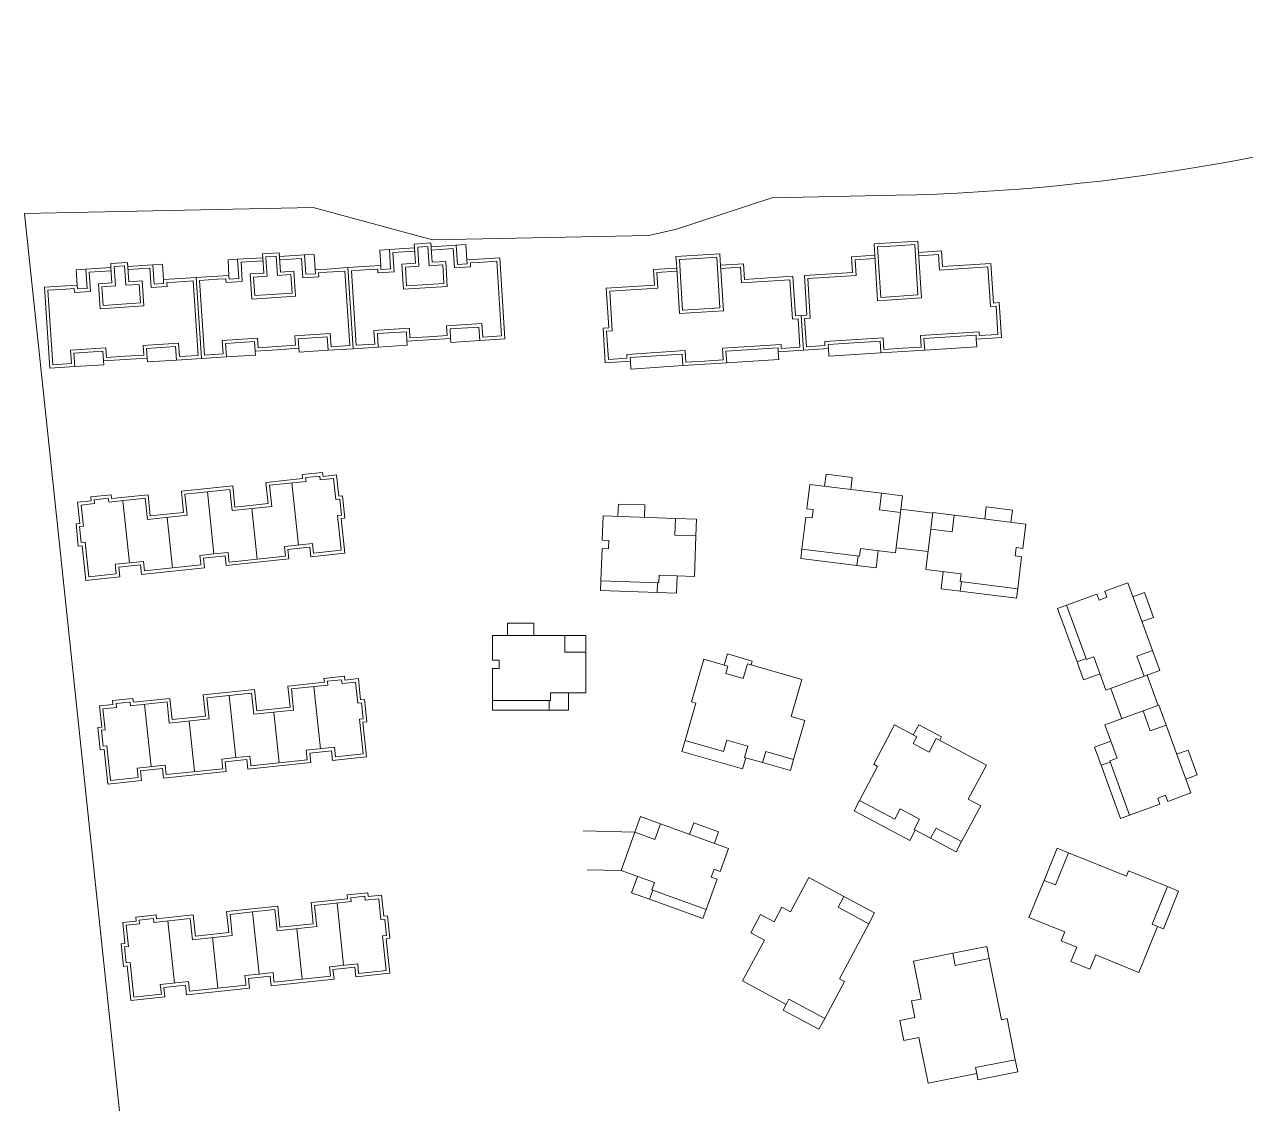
# Model space of a CAD drawing. Extents: x 217039 to 280039, y -2536 to 41961.
# Drawn here: x 227413 to 229688, y 2267 to 4277 of the extents above; entities that cross this region are included whole.
import ezdxf

# ---------------------------------------------------------------- set-up
doc = ezdxf.new("R2010")
doc.units = 0
doc.header["$LTSCALE"] = 1000
doc.header["$MEASUREMENT"] = 0
doc.layers.add('140', color=2, linetype='Continuous', lineweight=5)

msp = doc.modelspace()

# ---------------------------------------------------------------- linework, layer by layer
at = {"layer": '140', "color": 7}
for p, q in [((229036.6, 3959), (228805.4, 3954.1)), ((227951.1, 3936.2), (227413.3, 3924.9)), ((228173.6, 3875.7), (227951.1, 3936.2)), ((228805.4, 3954.1), (228628, 3895.9)), ((227413.3, 3924.9), (227781.2, 451.9)), ((228628, 3895.9), (228576.3, 3883.8)), ((228170.4, 3870.1), (228139.3, 3868.1)), ((228139.3, 3868.1), (228139.7, 3860.9)), ((228170.9, 3862.9), (228170.4, 3870.1)), ((228172.7, 3834.2), (228170.4, 3870.1)), ((228576.3, 3883.8), (228173.6, 3875.7)), ((228235.5, 3867.1), (228217.6, 3865.9)), ((228237.4, 3838.4), (228235.5, 3867.1)), ((229036.3, 3871), (228995.6, 3868.3)), ((228995.6, 3868.3), (228996.4, 3855.8)), ((229036.3, 3871), (229077, 3873.6)), ((229071.4, 3867.2), (229036.7, 3865)), ((229077.4, 3773.2), (229071.4, 3867.2)), ((229077, 3873.6), (229077.8, 3861)), ((227887.8, 3851.9), (227856.7, 3849.9)), ((227856.7, 3849.9), (227857.1, 3842.7)), ((227882.2, 3845.5), (227863, 3844.3)), ((227863, 3844.3), (227863.1, 3843.1)), ((227884.5, 3809.6), (227882.2, 3845.5)), ((227888.3, 3844.7), (227887.8, 3851.9)), ((227890.1, 3816), (227887.8, 3851.9)), ((227935, 3847.7), (227888.3, 3844.7)), ((227952.9, 3848.9), (227935, 3847.7)), ((227937.3, 3811.8), (227935, 3847.7)), ((227954.8, 3820.1), (227952.9, 3848.9)), ((228075.1, 3856.7), (228093, 3857.9)), ((228076.9, 3828), (228075.1, 3856.7)), ((228139.7, 3860.9), (228093, 3857.9)), ((228093, 3857.9), (228095.4, 3822)), ((228140.1, 3854.9), (228099.4, 3852.3)), ((228099.4, 3852.3), (228101.7, 3816.4)), ((228139.7, 3860.9), (228141.6, 3832.2)), ((228164.8, 3863.7), (228145.7, 3862.5)), ((228145.7, 3862.5), (228145.7, 3861.3)), ((228145.7, 3861.3), (228148, 3826.6)), ((228167.1, 3827.8), (228164.8, 3863.7)), ((228217.6, 3865.9), (228170.9, 3862.9)), ((228212, 3859.6), (228171.3, 3856.9)), ((228214.3, 3823.6), (228212, 3859.6)), ((228219.9, 3830), (228217.6, 3865.9)), ((228667.4, 3847.2), (228626.7, 3844.6)), ((228626.7, 3844.6), (228627.5, 3832)), ((228667.4, 3847.2), (228708.2, 3849.8)), ((228708.2, 3849.8), (228709, 3837.2)), ((228996.9, 3847.1), (228953.8, 3844.4)), ((228953.8, 3844.4), (228955.7, 3815.2)), ((228996.4, 3855.8), (228996.9, 3847.1)), ((228996.9, 3847.1), (229002.4, 3762.4)), ((229036.7, 3865), (229001.9, 3862.7)), ((229001.9, 3862.7), (229008, 3768.7)), ((229077.8, 3861), (229078.4, 3852.4)), ((229078.4, 3852.4), (229121.5, 3855.2)), ((229083.8, 3767.6), (229078.4, 3852.4)), ((229078.7, 3846.4), (229115.9, 3848.8)), ((229115.9, 3848.8), (229117.7, 3819.7)), ((229121.5, 3855.2), (229123.3, 3826)), ((227509.9, 3820.3), (227527.8, 3821.5)), ((227574.5, 3824.5), (227527.8, 3821.5)), ((227527.8, 3821.5), (227530.1, 3785.5)), ((227605.2, 3833.7), (227574.1, 3831.7)), ((227574.1, 3831.7), (227574.5, 3824.5)), ((227574.5, 3824.5), (227576.4, 3795.7)), ((227599.6, 3827.3), (227580.4, 3826.1)), ((227580.4, 3826.1), (227580.5, 3824.9)), ((227580.5, 3824.9), (227582.7, 3790.1)), ((227601.9, 3791.4), (227599.6, 3827.3)), ((227605.7, 3826.5), (227605.2, 3833.7)), ((227607.5, 3797.7), (227605.2, 3833.7)), ((227652.4, 3829.5), (227605.7, 3826.5)), ((227646.8, 3823.1), (227606, 3820.5)), ((227649.1, 3787.2), (227646.8, 3823.1)), ((227670.3, 3830.7), (227652.4, 3829.5)), ((227654.7, 3793.6), (227652.4, 3829.5)), ((227672.2, 3801.9), (227670.3, 3830.7)), ((227792.5, 3838.5), (227810.4, 3839.7)), ((227794.3, 3809.8), (227792.5, 3838.5)), ((227857.1, 3842.7), (227810.4, 3839.7)), ((227810.4, 3839.7), (227812.7, 3803.8)), ((227857.5, 3836.7), (227816.8, 3834.1)), ((227816.8, 3834.1), (227819.1, 3798.2)), ((227857.1, 3842.7), (227859, 3814)), ((227863.1, 3843.1), (227865.4, 3808.4)), ((227929.4, 3841.3), (227888.7, 3838.7)), ((227931.7, 3805.4), (227929.4, 3841.3)), ((227976.3, 3821.5), (227954.8, 3820.1)), ((228015.9, 3824.1), (227976.3, 3821.5)), ((228055.4, 3826.6), (228015.9, 3824.1)), ((228025.6, 3673.2), (228015.9, 3824.1)), ((228015.9, 3824.1), (228025.6, 3673.2)), ((228076.9, 3828), (228055.4, 3826.6)), ((228071.3, 3821.6), (228055.8, 3820.6)), ((228071.8, 3814.4), (228071.3, 3821.6)), ((228077.4, 3820.8), (228076.9, 3828)), ((228095.4, 3822), (228077.4, 3820.8)), ((228141.6, 3832.2), (228116.5, 3830.6)), ((228116.5, 3830.6), (228119.5, 3783.9)), ((228148, 3826.6), (228122.8, 3825)), ((228122.8, 3825), (228125.1, 3790.2)), ((228192.3, 3829.4), (228167.1, 3827.8)), ((228197.9, 3835.8), (228172.7, 3834.2)), ((228194.5, 3794.7), (228192.3, 3829.4)), ((228200.9, 3789.1), (228197.9, 3835.8)), ((228244.2, 3825.6), (228214.3, 3823.6)), ((228237.9, 3831.2), (228219.9, 3830)), ((228259, 3839.7), (228237.4, 3838.4)), ((228237.4, 3838.4), (228237.9, 3831.2)), ((228259.3, 3833.8), (228243.8, 3832.8)), ((228243.8, 3832.8), (228244.2, 3825.6)), ((228298.5, 3842.3), (228259, 3839.7)), ((228292.9, 3835.9), (228259.3, 3833.8)), ((228301.8, 3697), (228292.9, 3835.9)), ((228308.2, 3691.4), (228298.5, 3842.3)), ((228628.1, 3823.4), (228585, 3820.6)), ((228627.5, 3832), (228628.1, 3823.4)), ((228628.1, 3823.4), (228633.6, 3738.6)), ((228667.8, 3841.2), (228633.1, 3839)), ((228633.1, 3839), (228639.2, 3744.9)), ((228702.6, 3843.4), (228667.8, 3841.2)), ((228708.6, 3749.4), (228702.6, 3843.4)), ((228709, 3837.2), (228709.5, 3828.6)), ((228709.5, 3828.6), (228752.6, 3831.4)), ((228715, 3743.8), (228709.5, 3828.6)), ((228709.9, 3822.6), (228747, 3825)), ((228747, 3825), (228748.9, 3795.9)), ((228752.6, 3831.4), (228754.5, 3802.3)), ((228997.3, 3841.1), (228960.2, 3838.8)), ((228960.2, 3838.8), (228962.1, 3809.6)), ((229117.7, 3819.7), (229207.6, 3825.5)), ((229123.3, 3826), (229213.2, 3831.8)), ((229207.6, 3825.5), (229212.3, 3751.8)), ((229213.2, 3831.8), (229217.9, 3758.2)), ((227511.7, 3791.6), (227509.9, 3820.3)), ((227574.9, 3818.5), (227534.2, 3815.9)), ((227534.2, 3815.9), (227536.5, 3779.9)), ((227632.7, 3799.4), (227607.5, 3797.7)), ((227635.7, 3752.7), (227632.7, 3799.4)), ((227693.7, 3803.3), (227672.2, 3801.9)), ((227672.2, 3801.9), (227672.6, 3794.7)), ((227733.2, 3805.9), (227693.7, 3803.3)), ((227727.6, 3799.5), (227694.1, 3797.3)), ((227736.6, 3660.6), (227727.6, 3799.5)), ((227772.8, 3808.4), (227733.2, 3805.9)), ((227743, 3655), (227733.2, 3805.9)), ((227733.2, 3805.9), (227743, 3655)), ((227773.2, 3802.4), (227739.6, 3800.2)), ((227739.6, 3800.2), (227748.6, 3661.3)), ((227794.3, 3809.8), (227772.8, 3808.4)), ((227788.7, 3803.4), (227773.2, 3802.4)), ((227789.2, 3796.2), (227788.7, 3803.4)), ((227819.1, 3798.2), (227789.2, 3796.2)), ((227794.8, 3802.6), (227794.3, 3809.8)), ((227812.7, 3803.8), (227794.8, 3802.6)), ((227859, 3814), (227833.8, 3812.3)), ((227833.8, 3812.3), (227836.9, 3765.6)), ((227865.4, 3808.4), (227840.2, 3806.7)), ((227840.2, 3806.7), (227842.5, 3772)), ((227909.7, 3811.2), (227884.5, 3809.6)), ((227915.3, 3817.6), (227890.1, 3816)), ((227911.9, 3776.5), (227909.7, 3811.2)), ((227918.3, 3770.9), (227915.3, 3817.6)), ((227961.6, 3807.3), (227931.7, 3805.4)), ((227955.3, 3812.9), (227937.3, 3811.8)), ((227954.8, 3820.1), (227955.3, 3812.9)), ((227976.7, 3815.5), (227961.2, 3814.5)), ((227961.2, 3814.5), (227961.6, 3807.3)), ((228010.3, 3817.7), (227976.7, 3815.5)), ((228019.2, 3678.8), (228010.3, 3817.7)), ((228055.8, 3820.6), (228022.2, 3818.5)), ((228022.2, 3818.5), (228031.2, 3679.6)), ((228101.7, 3816.4), (228071.8, 3814.4)), ((228585, 3820.6), (228586.9, 3791.5)), ((228628.5, 3817.4), (228591.4, 3815)), ((228591.4, 3815), (228593.2, 3785.9)), ((228748.9, 3795.9), (228838.7, 3801.7)), ((228754.5, 3802.3), (228844.3, 3808.1)), ((228838.7, 3801.7), (228843.5, 3728.1)), ((228844.3, 3808.1), (228849.1, 3734.4)), ((228955.7, 3815.2), (228865.9, 3809.4)), ((228865.9, 3809.4), (228870.6, 3735.8)), ((228962.1, 3809.6), (228872.2, 3803.8)), ((228872.2, 3803.8), (228877, 3730.2)), ((227490.2, 3790.2), (227450.6, 3787.6)), ((227450.6, 3787.6), (227460.4, 3636.7)), ((227490.5, 3784.2), (227457, 3782)), ((227457, 3782), (227466, 3643.1)), ((227511.7, 3791.6), (227490.2, 3790.2)), ((227506.1, 3785.2), (227490.5, 3784.2)), ((227506.6, 3778), (227506.1, 3785.2)), ((227536.5, 3779.9), (227506.6, 3778)), ((227512.2, 3784.4), (227511.7, 3791.6)), ((227530.1, 3785.5), (227512.2, 3784.4)), ((227576.4, 3795.7), (227551.2, 3794.1)), ((227551.2, 3794.1), (227554.2, 3747.4)), ((227582.7, 3790.1), (227557.6, 3788.5)), ((227557.6, 3788.5), (227559.8, 3753.8)), ((227627.1, 3793), (227601.9, 3791.4)), ((227629.3, 3758.3), (227627.1, 3793)), ((227679, 3789.1), (227649.1, 3787.2)), ((227672.6, 3794.7), (227654.7, 3793.6)), ((227694.1, 3797.3), (227678.5, 3796.3)), ((227678.5, 3796.3), (227679, 3789.1)), ((227842.5, 3772), (227911.9, 3776.5)), ((228119.5, 3783.9), (228200.9, 3789.1)), ((228125.1, 3790.2), (228194.5, 3794.7)), ((228586.9, 3791.5), (228497, 3785.7)), ((228497, 3785.7), (228501.8, 3712)), ((228593.2, 3785.9), (228503.4, 3780.1)), ((228503.4, 3780.1), (228508.2, 3706.4)), ((227554.2, 3747.4), (227635.7, 3752.7)), ((227559.8, 3753.8), (227629.3, 3758.3)), ((227836.9, 3765.6), (227918.3, 3770.9)), ((229002.4, 3762.4), (229083.8, 3767.6)), ((229008, 3768.7), (229077.4, 3773.2)), ((229217.9, 3758.2), (229228.7, 3758.9)), ((229228.7, 3758.9), (229232.8, 3694.2)), ((228633.6, 3738.6), (228715, 3743.8)), ((228639.2, 3744.9), (228708.6, 3749.4)), ((228849.1, 3734.4), (228859.8, 3735.1)), ((228870.6, 3735.8), (228859.8, 3735.1)), ((228859.8, 3735.1), (228864, 3670.5)), ((228859.8, 3735.1), (228864, 3670.5)), ((228877, 3730.2), (228866.2, 3729.5)), ((229212.3, 3751.8), (229223.1, 3752.5)), ((229223.1, 3752.5), (229226.5, 3699.8)), ((228064.3, 3706.9), (228130.2, 3711.2)), ((228130.2, 3711.2), (228131.3, 3693.2)), ((228199.6, 3715.7), (228265.5, 3719.9)), ((228200.8, 3697.7), (228199.6, 3715.7)), ((228206, 3710.1), (228259.9, 3713.5)), ((228207.1, 3692.1), (228206, 3710.1)), ((228259.9, 3713.5), (228261.5, 3688.4)), ((228265.5, 3719.9), (228267.1, 3694.8)), ((228501.8, 3712), (228491, 3711.3)), ((228491, 3711.3), (228495.2, 3646.7)), ((228843.5, 3728.1), (228854.2, 3728.8)), ((228854.2, 3728.8), (228857.6, 3676.1)), ((228866.2, 3729.5), (228869.6, 3676.8)), ((227781.7, 3688.7), (227847.5, 3693)), ((227783.3, 3663.6), (227781.7, 3688.7)), ((227788.1, 3683.1), (227841.9, 3686.6)), ((227841.9, 3686.6), (227843.1, 3668.6)), ((227847.5, 3693), (227848.7, 3675)), ((227917, 3697.4), (227982.9, 3701.7)), ((227918.2, 3679.5), (227917, 3697.4)), ((227923.4, 3691.8), (227977.3, 3695.3)), ((227924.5, 3673.9), (227923.4, 3691.8)), ((227977.3, 3695.3), (227978.9, 3670.2)), ((227982.9, 3701.7), (227984.5, 3676.5)), ((228065.9, 3681.8), (228064.3, 3706.9)), ((228070.7, 3701.3), (228124.6, 3704.8)), ((228072.3, 3676.2), (228070.7, 3701.3)), ((228124.6, 3704.8), (228125.7, 3686.9)), ((228125.7, 3686.9), (228166.4, 3689.5)), ((228126.2, 3679.7), (228125.7, 3686.9)), ((228131.3, 3693.2), (228166, 3695.5)), ((228166, 3695.5), (228200.8, 3697.7)), ((228166.4, 3689.5), (228207.1, 3692.1)), ((228207.6, 3684.9), (228207.1, 3692.1)), ((228261.5, 3688.4), (228207.6, 3684.9)), ((228261.5, 3688.4), (228308.2, 3691.4)), ((228267.1, 3694.8), (228301.8, 3697)), ((228508.2, 3706.4), (228497.4, 3705.7)), ((228497.4, 3705.7), (228500.8, 3653.1)), ((228903.9, 3686.3), (229012.9, 3693.3)), ((228904.3, 3679.1), (228903.9, 3686.3)), ((228910.3, 3680.7), (229007.3, 3686.9)), ((229007.3, 3686.9), (229008.6, 3665.4)), ((229012.9, 3693.3), (229014.2, 3671.7)), ((229191.3, 3704.8), (229082.3, 3697.8)), ((229082.3, 3697.8), (229083.7, 3676.2)), ((229185.7, 3698.4), (229088.7, 3692.2)), ((229088.7, 3692.2), (229090.1, 3670.6)), ((229186.1, 3691.2), (229185.7, 3698.4)), ((229232.8, 3694.2), (229186.1, 3691.2)), ((229187.1, 3676.9), (229186.1, 3691.2)), ((229191.7, 3697.6), (229191.3, 3704.8)), ((229226.5, 3699.8), (229191.7, 3697.6)), ((227499.1, 3670.5), (227564.9, 3674.8)), ((227500.7, 3645.4), (227499.1, 3670.5)), ((227505.4, 3664.9), (227559.3, 3668.4)), ((227507.1, 3639.8), (227505.4, 3664.9)), ((227559.3, 3668.4), (227560.5, 3650.4)), ((227564.9, 3674.8), (227566.1, 3656.8)), ((227634.4, 3679.2), (227700.3, 3683.5)), ((227635.5, 3661.3), (227634.4, 3679.2)), ((227640.8, 3673.6), (227694.7, 3677.1)), ((227641.9, 3655.7), (227640.8, 3673.6)), ((227694.7, 3677.1), (227696.3, 3652)), ((227700.3, 3683.5), (227701.9, 3658.3)), ((227748.6, 3661.3), (227783.3, 3663.6)), ((227789.7, 3658), (227788.1, 3683.1)), ((227843.1, 3668.6), (227883.8, 3671.3)), ((227843.6, 3661.4), (227843.1, 3668.6)), ((227848.7, 3675), (227883.4, 3677.2)), ((227883.4, 3677.2), (227918.2, 3679.5)), ((227883.8, 3671.3), (227924.5, 3673.9)), ((227925, 3666.7), (227924.5, 3673.9)), ((227978.9, 3670.2), (227925, 3666.7)), ((227978.9, 3670.2), (228025.6, 3673.2)), ((227984.5, 3676.5), (228019.2, 3678.8)), ((228025.6, 3673.2), (228072.3, 3676.2)), ((228031.2, 3679.6), (228065.9, 3681.8)), ((228072.3, 3676.2), (228126.2, 3679.7)), ((228535, 3662.5), (228644, 3669.5)), ((228535.5, 3655.3), (228535, 3662.5)), ((228541.4, 3656.9), (228638.4, 3663.1)), ((228638.4, 3663.1), (228639.8, 3641.6)), ((228644, 3669.5), (228645.4, 3647.9)), ((228822.4, 3681), (228713.5, 3674)), ((228713.5, 3674), (228714.9, 3652.4)), ((228816.8, 3674.6), (228719.8, 3668.4)), ((228719.8, 3668.4), (228721.2, 3646.8)), ((228817.3, 3667.4), (228816.8, 3674.6)), ((228864, 3670.5), (228817.3, 3667.4)), ((228818.2, 3653.1), (228817.3, 3667.4)), ((228822.9, 3673.8), (228822.4, 3681)), ((228857.6, 3676.1), (228822.9, 3673.8)), ((228864, 3670.5), (228910.7, 3673.5)), ((228869.6, 3676.8), (228904.3, 3679.1)), ((228910.7, 3673.5), (228910.3, 3680.7)), ((228910.7, 3673.5), (228911.6, 3659.1)), ((228911.6, 3659.1), (229008.6, 3665.4)), ((229008.6, 3665.4), (229049.4, 3668)), ((229014.2, 3671.7), (229049, 3674)), ((229083.7, 3676.2), (229049, 3674)), ((229090.1, 3670.6), (229049.4, 3668)), ((229090.1, 3670.6), (229187.1, 3676.9)), ((227460.4, 3636.7), (227507.1, 3639.8)), ((227466, 3643.1), (227500.7, 3645.4)), ((227507.1, 3639.8), (227561, 3643.2)), ((227560.5, 3650.4), (227601.2, 3653)), ((227561, 3643.2), (227560.5, 3650.4)), ((227566.1, 3656.8), (227600.8, 3659)), ((227600.8, 3659), (227635.5, 3661.3)), ((227601.2, 3653), (227641.9, 3655.7)), ((227642.4, 3648.5), (227641.9, 3655.7)), ((227696.3, 3652), (227642.4, 3648.5)), ((227696.3, 3652), (227743, 3655)), ((227701.9, 3658.3), (227736.6, 3660.6)), ((227743, 3655), (227789.7, 3658)), ((227789.7, 3658), (227843.6, 3661.4)), ((228495.2, 3646.7), (228541.9, 3649.7)), ((228500.8, 3653.1), (228535.5, 3655.3)), ((228541.9, 3649.7), (228541.4, 3656.9)), ((228541.9, 3649.7), (228542.8, 3635.3)), ((228542.8, 3635.3), (228639.8, 3641.6)), ((228639.8, 3641.6), (228680.5, 3644.2)), ((228645.4, 3647.9), (228680.1, 3650.2)), ((228714.9, 3652.4), (228680.1, 3650.2)), ((228721.2, 3646.8), (228680.5, 3644.2)), ((228721.2, 3646.8), (228818.2, 3653.1)), ((227930.5, 3438.5), (227968.7, 3442.5)), ((227931.2, 3431.3), (227930.5, 3438.5)), ((227963.3, 3435.9), (227937.1, 3433.1)), ((227964.1, 3428.7), (227963.3, 3435.9)), ((227968.7, 3442.5), (227969.4, 3435.3)), ((227969.4, 3435.3), (227994.5, 3438)), ((227994.5, 3438), (227998.6, 3398.6)), ((228906.3, 3439.5), (228903.6, 3416.9)), ((228955.2, 3433.4), (228906.3, 3439.5)), ((227705.7, 3407.6), (227801.2, 3417.6)), ((227801.2, 3417.6), (227805.3, 3378.2)), ((227863.2, 3424.1), (227931.2, 3431.3)), ((227867.4, 3384.8), (227863.2, 3424.1)), ((227937.8, 3426), (227869.8, 3418.8)), ((227869.8, 3418.8), (227874, 3379.4)), ((227923.8, 3307.4), (227911.6, 3423.2)), ((227937.1, 3433.1), (227937.8, 3426)), ((227989.2, 3431.4), (227964.1, 3428.7)), ((227993.3, 3392), (227989.2, 3431.4)), ((228870.6, 3375), (228876.2, 3420.2)), ((228876.2, 3420.2), (229009.5, 3403.8)), ((228952.4, 3410.8), (228955.2, 3433.4)), ((227512.4, 3387.2), (227537.4, 3389.8)), ((227536.7, 3397), (227574.9, 3401)), ((227537.4, 3389.8), (227536.7, 3397)), ((227543.3, 3391.7), (227569.5, 3394.4)), ((227544, 3384.5), (227543.3, 3391.7)), ((227569.5, 3394.4), (227570.3, 3387.3)), ((227570.3, 3387.3), (227638.3, 3394.4)), ((227574.9, 3401), (227575.6, 3393.9)), ((227575.6, 3393.9), (227643.6, 3401)), ((227608.7, 3274.3), (227596.5, 3390)), ((227638.3, 3394.4), (227642.4, 3355)), ((227643.6, 3401), (227647.8, 3361.6)), ((227709.8, 3368.2), (227705.7, 3407.6)), ((227712.3, 3402.2), (227754.1, 3406.6)), ((227716.4, 3362.8), (227712.3, 3402.2)), ((227795.8, 3411), (227754.1, 3406.6)), ((227766.2, 3290.9), (227754.1, 3406.6)), ((227766.2, 3290.9), (227754.1, 3406.6)), ((227766.2, 3290.9), (227754.1, 3406.6)), ((227766.2, 3290.9), (227754.1, 3406.6)), ((227800, 3371.6), (227795.8, 3411)), ((228000.5, 3392.7), (227993.3, 3392)), ((227998.6, 3398.6), (228005.8, 3399.3)), ((228003.6, 3362.9), (228000.5, 3392.7)), ((228005.8, 3399.3), (228010.2, 3357.6)), ((229009.5, 3403.8), (229005.7, 3372.8)), ((229009.5, 3403.8), (229048.8, 3398.9)), ((229048.8, 3398.9), (229045, 3367.9)), ((227516.5, 3347.8), (227512.4, 3387.2)), ((227519, 3381.9), (227544, 3384.5)), ((227523.1, 3342.5), (227519, 3381.9)), ((227647.8, 3361.6), (227709.8, 3368.2)), ((227874, 3379.4), (227800, 3371.6)), ((227805.3, 3378.2), (227867.4, 3384.8)), ((227837, 3375.5), (227846.9, 3281.2)), ((227837, 3375.5), (227846.9, 3281.2)), ((228519.7, 3383.7), (228518.8, 3360.9)), ((228568.8, 3382), (228519.7, 3383.7)), ((228568, 3359.2), (228568.8, 3382)), ((228882.5, 3373.5), (228870.6, 3375)), ((228880.6, 3358), (228882.5, 3373.5)), ((229005.7, 3372.8), (229045, 3367.9)), ((229045, 3367.9), (229035.7, 3292.9)), ((229105.3, 3366.5), (229045.8, 3373.9)), ((229105.4, 3367.7), (229101.6, 3336.7)), ((229144.8, 3362.8), (229105.4, 3367.7)), ((229201.9, 3355.8), (229204.7, 3378.4)), ((229204.7, 3378.4), (229253.5, 3372.4)), ((229253.5, 3372.4), (229250.7, 3349.7)), ((227509.4, 3347.1), (227516.5, 3347.8)), ((227513.7, 3305.3), (227509.4, 3347.1)), ((227642.4, 3355), (227716.4, 3362.8)), ((227679.4, 3358.9), (227689.4, 3264.7)), ((227679.4, 3358.9), (227689.4, 3264.7)), ((227996.4, 3362.2), (228003.6, 3362.9)), ((228003.2, 3297.7), (227996.4, 3362.2)), ((228010.2, 3357.6), (228003, 3356.8)), ((228003, 3356.8), (228009.8, 3292.4)), ((228489.6, 3316.4), (228491.3, 3361.9)), ((228491.3, 3361.9), (228625.6, 3357.1)), ((228625.6, 3357.1), (228624.5, 3325.9)), ((228625.6, 3357.1), (228665.1, 3355.7)), ((228665.1, 3355.7), (228664, 3324.5)), ((228861.3, 3300), (228868.7, 3359.5)), ((228868.7, 3359.5), (228880.6, 3358)), ((229144.8, 3362.8), (229140.9, 3331.9)), ((229278.1, 3346.4), (229144.8, 3362.8)), ((229272.5, 3301.1), (229278.1, 3346.4)), ((227515.9, 3341.7), (227523.1, 3342.5)), ((227519.1, 3311.9), (227515.9, 3341.7)), ((228624.5, 3325.9), (228664, 3324.5)), ((228664, 3324.5), (228661.3, 3249)), ((229101.6, 3336.7), (229092.3, 3261.7)), ((229140.9, 3331.9), (229101.6, 3336.7)), ((227520.9, 3306), (227513.7, 3305.3)), ((227526.2, 3312.6), (227519.1, 3311.9)), ((227527.7, 3241.6), (227520.9, 3306)), ((227533, 3248.2), (227526.2, 3312.6)), ((227897.5, 3304.7), (227950, 3310.2)), ((227899.4, 3286.8), (227897.5, 3304.7)), ((227944.7, 3303.6), (227904.1, 3299.3)), ((227904.1, 3299.3), (227906, 3281.4)), ((227946.6, 3285.7), (227944.7, 3303.6)), ((227950, 3310.2), (227951.9, 3292.3)), ((228486.9, 3240.8), (228489.1, 3300.8)), ((228489.1, 3300.8), (228501.1, 3300.3)), ((228501.6, 3315.9), (228489.6, 3316.4)), ((228501.1, 3300.3), (228501.6, 3315.9)), ((228859.1, 3282.1), (228861.3, 3300)), ((228968.5, 3286.7), (228861.3, 3300)), ((228970.2, 3301), (228968.5, 3286.7)), ((229035.7, 3292.9), (228970.2, 3301)), ((229096.5, 3295.1), (229036.9, 3302.4)), ((229258.7, 3287.1), (229260.6, 3302.6)), ((229260.6, 3302.6), (229272.5, 3301.1)), ((227635, 3277), (227582.5, 3271.5)), ((227636.9, 3259.1), (227635, 3277)), ((227766.2, 3290.9), (227740, 3288.1)), ((227740, 3288.1), (227741.6, 3273.2)), ((227787.2, 3287), (227746.6, 3282.8)), ((227746.6, 3282.8), (227748.5, 3264.9)), ((227766.2, 3290.9), (227792.5, 3293.6)), ((227789.1, 3269.1), (227787.2, 3287)), ((227906, 3281.4), (227789.1, 3269.1)), ((227792.5, 3293.6), (227794.1, 3278.7)), ((227794.1, 3278.7), (227794.4, 3275.7)), ((227794.4, 3275.7), (227899.4, 3286.8)), ((228009.8, 3292.4), (227946.6, 3285.7)), ((227951.9, 3292.3), (228003.2, 3297.7)), ((228963.9, 3269.1), (228859.1, 3282.1)), ((228963.9, 3269.1), (228966.1, 3287)), ((229003.6, 3296.9), (228999.6, 3264.7)), ((229270.6, 3285.6), (229258.7, 3287.1)), ((229263.3, 3226.1), (229270.6, 3285.6)), ((227584.4, 3253.6), (227533, 3248.2)), ((227582.5, 3271.5), (227584.4, 3253.6)), ((227629.6, 3270.4), (227589.1, 3266.2)), ((227589.1, 3266.2), (227590.9, 3248.3)), ((227631.5, 3252.5), (227629.6, 3270.4)), ((227690, 3258.7), (227631.5, 3252.5)), ((227741.9, 3270.2), (227636.9, 3259.1)), ((227748.5, 3264.9), (227690, 3258.7)), ((227741.6, 3273.2), (227741.9, 3270.2)), ((228999.6, 3264.7), (228963.9, 3269.1)), ((229092.3, 3261.7), (229157.9, 3253.6)), ((229124.5, 3257.7), (229120.5, 3225.6)), ((229157.9, 3253.6), (229156.1, 3239.3)), ((227590.9, 3248.3), (227527.7, 3241.6)), ((228486.3, 3222.8), (228486.9, 3240.8)), ((228594.8, 3236.9), (228486.9, 3240.8)), ((228591.8, 3219), (228592.5, 3237)), ((228595.4, 3251.3), (228594.8, 3236.9)), ((228661.3, 3249), (228595.4, 3251.3)), ((228628.9, 3250.1), (228627.8, 3217.7)), ((229156.1, 3239.3), (229263.3, 3226.1)), ((229156.3, 3221.2), (229158.5, 3239)), ((229425.4, 3221.4), (229468.2, 3237)), ((229468.2, 3237), (229514.3, 3110.8)), ((228591.8, 3219), (228486.3, 3222.8)), ((228627.8, 3217.7), (228591.8, 3219)), ((229120.5, 3225.6), (229156.3, 3221.2)), ((229156.3, 3221.2), (229261.1, 3208.2)), ((229261.1, 3208.2), (229263.3, 3226.1)), ((229354.4, 3195.5), (229410.8, 3216.1)), ((229410.8, 3216.1), (229414.9, 3204.8)), ((229414.9, 3204.8), (229429.5, 3210.1)), ((229429.5, 3210.1), (229425.4, 3221.4)), ((229499.1, 3218.9), (229477.7, 3211.1)), ((229516, 3172.7), (229499.1, 3218.9)), ((229337.5, 3189.3), (229354.4, 3195.5)), ((229373.7, 3090.1), (229337.5, 3189.3)), ((229391.4, 3094), (229354.4, 3195.5)), ((228312.8, 3161.6), (228312.8, 3138.8)), ((228362, 3161.6), (228312.8, 3161.6)), ((228362, 3138.8), (228362, 3161.6)), ((229494.6, 3164.9), (229516, 3172.7)), ((228285.2, 3138.8), (228419.6, 3138.8)), ((228285.2, 3093.2), (228285.2, 3138.8)), ((228419.6, 3138.8), (228459.2, 3138.8)), ((228419.6, 3138.8), (228419.6, 3107.6)), ((228459.2, 3138.8), (228459.2, 3107.6)), ((228297.2, 3093.2), (228285.2, 3093.2)), ((228297.2, 3077.6), (228297.2, 3093.2)), ((228419.6, 3107.6), (228459.2, 3107.6)), ((228459.2, 3107.6), (228459.2, 3032)), ((228655.6, 3015), (228678.5, 3094.6)), ((228678.5, 3094.6), (228723.5, 3081.6)), ((228722.5, 3104.4), (228716.5, 3083.6)), ((228768.6, 3091.1), (228722.5, 3104.4)), ((229373.7, 3090.1), (229390.6, 3096.3)), ((229404.9, 3099), (229391.4, 3094)), ((229427.6, 3037), (229404.9, 3099)), ((229514.3, 3110.8), (229485, 3100.1)), ((229485, 3100.1), (229498.6, 3062.9)), ((229514.3, 3110.8), (229527.9, 3073.6)), ((228285.2, 3077.6), (228297.2, 3077.6)), ((228285.2, 3017.6), (228285.2, 3077.6)), ((228723.5, 3081.6), (228719.5, 3067.8)), ((228751.8, 3058.5), (228759.7, 3086.2)), ((228759.7, 3086.2), (228861.2, 3057)), ((228766.6, 3084.2), (228768.6, 3091.1)), ((229386, 3056.3), (229373.7, 3090.1)), ((229527.9, 3073.6), (229498.6, 3062.9)), ((227903.9, 3044.7), (227971.9, 3051.8)), ((227971.2, 3059), (228009.4, 3063)), ((227971.9, 3051.8), (227971.2, 3059)), ((228004, 3056.4), (227977.8, 3053.7)), ((227977.8, 3053.7), (227978.5, 3046.5)), ((228004.8, 3049.3), (228004, 3056.4)), ((228029.8, 3051.9), (228004.8, 3049.3)), ((228009.4, 3063), (228010.1, 3055.9)), ((228010.1, 3055.9), (228035.2, 3058.5)), ((228034, 3012.5), (228029.8, 3051.9)), ((228035.2, 3058.5), (228039.3, 3019.1)), ((228719.5, 3067.8), (228751.8, 3058.5)), ((228861.2, 3057), (228841.3, 2987.8)), ((229416.5, 3067.4), (229386, 3056.3)), ((229498.6, 3062.9), (229427.6, 3037)), ((229524.8, 3008.6), (229504.2, 3064.9)), ((227746.4, 3028.1), (227841.8, 3038.1)), ((227750.5, 2988.7), (227746.4, 3028.1)), ((227753, 3022.7), (227794.7, 3027.1)), ((227836.5, 3031.5), (227794.7, 3027.1)), ((227806.9, 2911.4), (227794.7, 3027.1)), ((227806.9, 2911.4), (227794.7, 3027.1)), ((227806.9, 2911.4), (227794.7, 3027.1)), ((227806.9, 2911.4), (227794.7, 3027.1)), ((227840.7, 2992.2), (227836.5, 3031.5)), ((227841.8, 3038.1), (227846, 2998.8)), ((227908.1, 3005.3), (227903.9, 3044.7)), ((227978.5, 3046.5), (227910.5, 3039.3)), ((227910.5, 3039.3), (227914.6, 3000)), ((227964.5, 2928), (227952.3, 3043.7)), ((228393.2, 3032), (228393.2, 3017.6)), ((228459.2, 3032), (228393.2, 3032)), ((228426.8, 3032), (228426.8, 2999.6)), ((229457.1, 2983.9), (229436.6, 3040.2)), ((227553, 3007.7), (227578.1, 3010.4)), ((227557.2, 2968.3), (227553, 3007.7)), ((227559.6, 3002.4), (227584.7, 3005)), ((227563.8, 2963), (227559.6, 3002.4)), ((227577.4, 3017.5), (227615.5, 3021.5)), ((227578.1, 3010.4), (227577.4, 3017.5)), ((227583.9, 3012.2), (227610.2, 3014.9)), ((227584.7, 3005), (227583.9, 3012.2)), ((227610.2, 3014.9), (227611, 3007.8)), ((227611, 3007.8), (227679, 3015)), ((227615.5, 3021.5), (227616.3, 3014.4)), ((227616.3, 3014.4), (227684.3, 3021.5)), ((227649.4, 2894.8), (227637.2, 3010.6)), ((227679, 3015), (227683.1, 2975.6)), ((227684.3, 3021.5), (227688.5, 2982.2)), ((227757.1, 2983.4), (227753, 3022.7)), ((227846, 2998.8), (227908.1, 3005.3)), ((228041.1, 3013.3), (228034, 3012.5)), ((228039.3, 3019.1), (228046.5, 3019.9)), ((228044.3, 2983.4), (228041.1, 3013.3)), ((228046.5, 3019.9), (228050.9, 2978.1)), ((228285.2, 2999.6), (228285.2, 3017.6)), ((228393.2, 3017.6), (228285.2, 3017.6)), ((228390.8, 2999.6), (228390.8, 3017.6)), ((228643.7, 2943.5), (228663.7, 3012.7)), ((228663.7, 3012.7), (228655.6, 3015)), ((229525.9, 3009), (229496.6, 2998.3)), ((229539.5, 2971.8), (229525.9, 3009)), ((227683.1, 2975.6), (227757.1, 2983.4)), ((227688.5, 2982.2), (227750.5, 2988.7)), ((227720.1, 2979.5), (227730.1, 2885.2)), ((227720.1, 2979.5), (227730.1, 2885.2)), ((227914.6, 3000), (227840.7, 2992.2)), ((227877.7, 2996.1), (227887.6, 2901.8)), ((227877.7, 2996.1), (227887.6, 2901.8)), ((228037.1, 2982.7), (228044.3, 2983.4)), ((228043.9, 2918.2), (228037.1, 2982.7)), ((228390.8, 2999.6), (228285.2, 2999.6)), ((228426.8, 2999.6), (228390.8, 2999.6)), ((228841.3, 2987.8), (228866.7, 2980.5)), ((228866.7, 2980.5), (228845.8, 2907.8)), ((229496.6, 2998.3), (229425.6, 2972.4)), ((229510.2, 2961.1), (229496.6, 2998.3)), ((227550, 2967.6), (227557.2, 2968.3)), ((227554.4, 2925.8), (227550, 2967.6)), ((227556.6, 2962.2), (227563.8, 2963)), ((227559.8, 2932.4), (227556.6, 2962.2)), ((228050.9, 2978.1), (228043.7, 2977.3)), ((228043.7, 2977.3), (228050.5, 2912.9)), ((228995, 2899.1), (229033.9, 2972.2)), ((229033.9, 2972.2), (229075.2, 2950.2)), ((229079, 2972.6), (229068.8, 2953.6)), ((229121.3, 2950.1), (229079, 2972.6)), ((229425.6, 2972.4), (229448.2, 2910.4)), ((229539.5, 2971.8), (229510.2, 2961.1)), ((229585.6, 2845.5), (229539.5, 2971.8)), ((228637.8, 2922.7), (228643.7, 2943.5)), ((228715.2, 2922.9), (228643.7, 2943.5)), ((228721.2, 2943.7), (228715.2, 2922.9)), ((228760.4, 2932.4), (228721.2, 2943.7)), ((229075.2, 2950.2), (229068.4, 2937.5)), ((229068.4, 2937.5), (229098.1, 2921.7)), ((229098.1, 2921.7), (229111.6, 2947.1)), ((229111.6, 2947.1), (229204.8, 2897.5)), ((229118, 2943.7), (229121.3, 2950.1)), ((229436.7, 2941.9), (229406.3, 2930.8)), ((227561.6, 2926.6), (227554.4, 2925.8)), ((227566.9, 2933.2), (227559.8, 2932.4)), ((227568.4, 2862.1), (227561.6, 2926.6)), ((227573.7, 2868.7), (227566.9, 2933.2)), ((227806.9, 2911.4), (227780.7, 2908.6)), ((227806.9, 2911.4), (227833.2, 2914.1)), ((227833.2, 2914.1), (227834.8, 2899.2)), ((227938.2, 2925.2), (227990.7, 2930.7)), ((227940.1, 2907.3), (227938.2, 2925.2)), ((227985.4, 2924.1), (227944.8, 2919.9)), ((227944.8, 2919.9), (227946.7, 2902)), ((227987.3, 2906.2), (227985.4, 2924.1)), ((228050.5, 2912.9), (227987.3, 2906.2)), ((227990.7, 2930.7), (227992.6, 2912.8)), ((227992.6, 2912.8), (228043.9, 2918.2)), ((228750.8, 2890.2), (228637.8, 2922.7)), ((228754.4, 2911.6), (228760.4, 2932.4)), ((228787.9, 2902), (228754.4, 2911.6)), ((228793.9, 2922.8), (228787.9, 2902)), ((228845.8, 2907.8), (228793.9, 2922.8)), ((229406.3, 2930.8), (229418.6, 2897)), ((229559.2, 2917.7), (229580.7, 2925.5)), ((229580.7, 2925.5), (229597.5, 2879.3)), ((227675.7, 2897.6), (227623.1, 2892)), ((227623.1, 2892), (227625, 2874.1)), ((227670.3, 2891), (227629.7, 2886.7)), ((227672.2, 2873.1), (227670.3, 2891)), ((227677.5, 2879.7), (227675.7, 2897.6)), ((227782.6, 2890.7), (227677.5, 2879.7)), ((227780.7, 2908.6), (227782.2, 2893.7)), ((227782.2, 2893.7), (227782.6, 2890.7)), ((227827.8, 2907.6), (227787.3, 2903.3)), ((227787.3, 2903.3), (227789.2, 2885.4)), ((227829.7, 2889.7), (227827.8, 2907.6)), ((227946.7, 2902), (227829.7, 2889.7)), ((227834.8, 2899.2), (227835.1, 2896.2)), ((227835.1, 2896.2), (227940.1, 2907.3)), ((228756.8, 2911), (228750.8, 2890.2)), ((228839.8, 2887.1), (228787.9, 2902)), ((228845.8, 2907.8), (228839.8, 2887.1)), ((228968.6, 2831.6), (229002.4, 2895.1)), ((229002.4, 2895.1), (228995, 2899.1)), ((229204.8, 2897.5), (229171, 2833.9)), ((229418.6, 2897), (229435.5, 2903.2)), ((229418.6, 2897), (229454.8, 2797.8)), ((229448.2, 2910.4), (229434.7, 2905.4)), ((229434.7, 2905.4), (229471.7, 2804)), ((227631.6, 2868.8), (227568.4, 2862.1)), ((227625, 2874.1), (227573.7, 2868.7)), ((227629.7, 2886.7), (227631.6, 2868.8)), ((227730.7, 2879.2), (227672.2, 2873.1)), ((227789.2, 2885.4), (227730.7, 2879.2)), ((229597.5, 2879.3), (229576.1, 2871.5)), ((229542.7, 2829.9), (229585.6, 2845.5)), ((228958.4, 2812.5), (228968.6, 2831.6)), ((229034.2, 2796.6), (228968.6, 2831.6)), ((229194.3, 2821.5), (229158.8, 2754.8)), ((229171, 2833.9), (229194.3, 2821.5)), ((229471.7, 2804), (229528.1, 2824.5)), ((229524, 2835.8), (229538.6, 2841.2)), ((229528.1, 2824.5), (229524, 2835.8)), ((229538.6, 2841.2), (229542.7, 2829.9)), ((228560.8, 2801.5), (228550.2, 2772.2)), ((228598.1, 2788.1), (228560.8, 2801.5)), ((229062.2, 2757.2), (228958.4, 2812.5)), ((229044.4, 2815.7), (229034.2, 2796.6)), ((229080.4, 2796.5), (229044.4, 2815.7)), ((229454.8, 2797.8), (229471.7, 2804)), ((228453.7, 2774.8), (228550.3, 2772.6)), ((228598.1, 2788.1), (228587.4, 2758.7)), ((228724.4, 2742.3), (228598.1, 2788.1)), ((228652.2, 2768.4), (228660, 2789.9)), ((228660, 2789.9), (228706.2, 2773.1)), ((229072.4, 2776.3), (229062.2, 2757.2)), ((229070.3, 2777.4), (229080.4, 2796.5)), ((229101, 2761.1), (229070.3, 2777.4)), ((229111.1, 2780.2), (229101, 2761.1)), ((229158.8, 2754.8), (229111.1, 2780.2)), ((228550.2, 2772.2), (228524.4, 2701.1)), ((228587.4, 2758.7), (228550.2, 2772.2)), ((228706.2, 2773.1), (228698.5, 2751.7)), ((229148.6, 2735.7), (229101, 2761.1)), ((229158.8, 2754.8), (229148.6, 2735.7)), ((228708.9, 2699.4), (228724.4, 2742.3)), ((229336.6, 2742.7), (229312.2, 2682.7)), ((229357.7, 2734.1), (229333.4, 2674.1)), ((229357.7, 2734.1), (229336.6, 2742.7)), ((229465.6, 2690.3), (229357.7, 2734.1)), ((228461.6, 2702.6), (228524.4, 2701.1)), ((228524.4, 2701.1), (228586.5, 2678.7)), ((228554.9, 2690.1), (228543.9, 2659.6)), ((228683.1, 2628.3), (228703.6, 2684.7)), ((228692.3, 2688.8), (228697.6, 2703.5)), ((228703.6, 2684.7), (228692.3, 2688.8)), ((228697.6, 2703.5), (228708.9, 2699.4)), ((228874, 2687.8), (228840.1, 2624.3)), ((228939.6, 2652.7), (228874, 2687.8)), ((229469.6, 2700.3), (229465.6, 2690.3)), ((229541.9, 2671), (229469.6, 2700.3)), ((228577.7, 2647.4), (228583.8, 2664.3)), ((228586.5, 2678.7), (228581.6, 2665.1)), ((228581.6, 2665.1), (228683.1, 2628.3)), ((229312.2, 2682.7), (229284.2, 2613.7)), ((229333.4, 2674.1), (229312.2, 2682.7)), ((229513.5, 2601), (229541.9, 2671)), ((229563, 2662.4), (229534.6, 2592.4)), ((229541.9, 2671), (229563, 2662.4)), ((227947.1, 2641.3), (228015.2, 2648.5)), ((227951.3, 2602), (227947.1, 2641.3)), ((228021.8, 2643.2), (227953.7, 2636)), ((228007.7, 2524.6), (227995.5, 2640.4)), ((228014.4, 2655.7), (228052.6, 2659.7)), ((228015.2, 2648.5), (228014.4, 2655.7)), ((228047.3, 2653.1), (228021, 2650.3)), ((228021, 2650.3), (228021.8, 2643.2)), ((228048, 2645.9), (228047.3, 2653.1)), ((228073.1, 2648.6), (228048, 2645.9)), ((228052.6, 2659.7), (228053.4, 2652.5)), ((228053.4, 2652.5), (228078.4, 2655.2)), ((228077.2, 2609.2), (228073.1, 2648.6)), ((228078.4, 2655.2), (228082.6, 2615.8)), ((228543.9, 2659.6), (228577.7, 2647.4)), ((228577.7, 2647.4), (228677, 2611.4)), ((228928.9, 2632.6), (228939.6, 2652.7)), ((228996.8, 2622.1), (228939.6, 2652.7)), ((227620.6, 2614.2), (227658.8, 2618.2)), ((227658.8, 2618.2), (227659.5, 2611)), ((227659.5, 2611), (227727.6, 2618.2)), ((227727.6, 2618.2), (227731.7, 2578.8)), ((227789.6, 2624.7), (227885.1, 2634.8)), ((227793.8, 2585.4), (227789.6, 2624.7)), ((227796.2, 2619.4), (227838, 2623.8)), ((227800.4, 2580), (227796.2, 2619.4)), ((227879.7, 2628.2), (227838, 2623.8)), ((227850.2, 2508), (227838, 2623.8)), ((227850.2, 2508), (227838, 2623.8)), ((227850.2, 2508), (227838, 2623.8)), ((227850.2, 2508), (227838, 2623.8)), ((227883.9, 2588.8), (227879.7, 2628.2)), ((227885.1, 2634.8), (227889.2, 2595.4)), ((227953.7, 2636), (227957.9, 2596.6)), ((228082.6, 2615.8), (228089.7, 2616.5)), ((228089.7, 2616.5), (228094.1, 2574.8)), ((228677, 2611.4), (228683.1, 2628.3)), ((228784.1, 2618.9), (228766, 2585)), ((228809.5, 2605.3), (228784.1, 2618.9)), ((228824.2, 2632.8), (228809.5, 2605.3)), ((228840.1, 2624.3), (228824.2, 2632.8)), ((228986, 2602), (228928.9, 2632.6)), ((228986, 2602), (228996.8, 2622.1)), ((227596.3, 2604.4), (227621.3, 2607)), ((227600.4, 2565), (227596.3, 2604.4)), ((227602.9, 2599), (227627.9, 2601.7)), ((227607, 2559.7), (227602.9, 2599)), ((227621.3, 2607), (227620.6, 2614.2)), ((227627.2, 2608.8), (227653.4, 2611.6)), ((227627.9, 2601.7), (227627.2, 2608.8)), ((227653.4, 2611.6), (227654.2, 2604.5)), ((227654.2, 2604.5), (227722.2, 2611.6)), ((227692.6, 2491.5), (227680.4, 2607.2)), ((227722.2, 2611.6), (227726.4, 2572.2)), ((227957.9, 2596.6), (227883.9, 2588.8)), ((227889.2, 2595.4), (227951.3, 2602)), ((227920.9, 2592.7), (227930.8, 2498.4)), ((227920.9, 2592.7), (227930.8, 2498.4)), ((228084.4, 2609.9), (228077.2, 2609.2)), ((228087.5, 2580.1), (228084.4, 2609.9)), ((228931.1, 2499.4), (228986, 2602)), ((229284.2, 2613.7), (229351, 2586.7)), ((229488.7, 2511.3), (229523.5, 2596.9)), ((229523.5, 2596.9), (229513.5, 2601)), ((229534.6, 2592.4), (229523.5, 2596.9)), ((227726.4, 2572.2), (227800.4, 2580)), ((227731.7, 2578.8), (227793.8, 2585.4)), ((227763.4, 2576.1), (227773.3, 2481.9)), ((227763.4, 2576.1), (227773.3, 2481.9)), ((228080.4, 2579.3), (228087.5, 2580.1)), ((228087.2, 2514.9), (228080.4, 2579.3)), ((228094.1, 2574.8), (228087, 2574)), ((228087, 2574), (228093.7, 2509.6)), ((228791.4, 2571.4), (228750.6, 2495.3)), ((228766, 2585), (228791.4, 2571.4)), ((229351, 2586.7), (229344.2, 2570)), ((229344.2, 2570), (229373.1, 2558.2)), ((227593.3, 2564.3), (227600.4, 2565)), ((227597.7, 2522.5), (227593.3, 2564.3)), ((227599.9, 2558.9), (227607, 2559.7)), ((227603, 2529.1), (227599.9, 2558.9)), ((229205.7, 2559.5), (229142.2, 2546.8)), ((229210.2, 2537.1), (229205.7, 2559.5)), ((229373.1, 2558.2), (229362.3, 2531.6)), ((227610.2, 2529.8), (227603, 2529.1)), ((227617, 2465.4), (227610.2, 2529.8)), ((227981.4, 2521.9), (228034, 2527.4)), ((228034, 2527.4), (228035.8, 2509.5)), ((229142.2, 2546.8), (229069.2, 2532.2)), ((229069.2, 2532.2), (229083.3, 2461.6)), ((229146.6, 2524.4), (229142.2, 2546.8)), ((229210.2, 2537.1), (229146.6, 2524.4)), ((229232.9, 2423), (229210.2, 2537.1)), ((229362.3, 2531.6), (229397.8, 2517.1)), ((229397.8, 2517.1), (229408.7, 2543.8)), ((229408.7, 2543.8), (229488.7, 2511.3)), ((227604.8, 2523.2), (227597.7, 2522.5)), ((227611.6, 2458.8), (227604.8, 2523.2)), ((227850.2, 2508), (227823.9, 2505.3)), ((227823.9, 2505.3), (227825.5, 2490.4)), ((227871.1, 2504.2), (227830.5, 2499.9)), ((227850.2, 2508), (227876.4, 2510.8)), ((227873, 2486.3), (227871.1, 2504.2)), ((227876.4, 2510.8), (227878, 2495.9)), ((227878.3, 2492.9), (227983.3, 2504)), ((227983.3, 2504), (227981.4, 2521.9)), ((228028.6, 2520.8), (227988, 2516.5)), ((227988, 2516.5), (227989.9, 2498.6)), ((228030.5, 2502.9), (228028.6, 2520.8)), ((228093.7, 2509.6), (228030.5, 2502.9)), ((228035.8, 2509.5), (228087.2, 2514.9)), ((227718.9, 2494.2), (227666.4, 2488.7)), ((227666.4, 2488.7), (227668.3, 2470.8)), ((227713.6, 2487.6), (227673, 2483.4)), ((227673, 2483.4), (227674.9, 2465.5)), ((227715.4, 2469.7), (227713.6, 2487.6)), ((227720.8, 2476.3), (227718.9, 2494.2)), ((227825.8, 2487.4), (227720.8, 2476.3)), ((227832.4, 2482), (227773.9, 2475.9)), ((227825.5, 2490.4), (227825.8, 2487.4)), ((227830.5, 2499.9), (227832.4, 2482)), ((227989.9, 2498.6), (227873, 2486.3)), ((227878, 2495.9), (227878.3, 2492.9)), ((228750.6, 2495.3), (228832.1, 2451.7)), ((228903.8, 2425.5), (228940.6, 2494.3)), ((228940.6, 2494.3), (228931.1, 2499.4)), ((227674.9, 2465.5), (227611.6, 2458.8)), ((227668.3, 2470.8), (227617, 2465.4)), ((227773.9, 2475.9), (227715.4, 2469.7)), ((228832.1, 2451.7), (228837.2, 2461.2)), ((228837.2, 2461.2), (228903.8, 2425.5)), ((229083.3, 2461.6), (229065.6, 2458.1)), ((229065.6, 2458.1), (229071.7, 2427.5)), ((228826.4, 2441.1), (228832.1, 2451.7)), ((228893.1, 2405.4), (228826.4, 2441.1)), ((228903.8, 2425.5), (228893.1, 2405.4)), ((229071.7, 2427.5), (229043.5, 2421.9)), ((229043.5, 2421.9), (229051, 2384.2)), ((229243.5, 2425.1), (229232.9, 2423)), ((229258.8, 2348.6), (229243.5, 2425.1)), ((229051, 2384.2), (229079.3, 2389.9)), ((229079.3, 2389.9), (229096.2, 2305.1)), ((229184.7, 2333.8), (229258.8, 2348.6)), ((229258.8, 2348.6), (229263.3, 2326.2)), ((229096.2, 2305.1), (229186.8, 2323.2)), ((229186.8, 2323.2), (229184.7, 2333.8)), ((229189.1, 2311.4), (229186.8, 2323.2)), ((229263.3, 2326.2), (229189.1, 2311.4))]:
    msp.add_line(p, q, dxfattribs=at)
msp.add_ellipse((228954.5, 7876.1), major_axis=(-3918, 0.8), ratio=1, start_param=1.591972, end_param=2.212603, dxfattribs=at)

doc.saveas('drawing.dxf')
